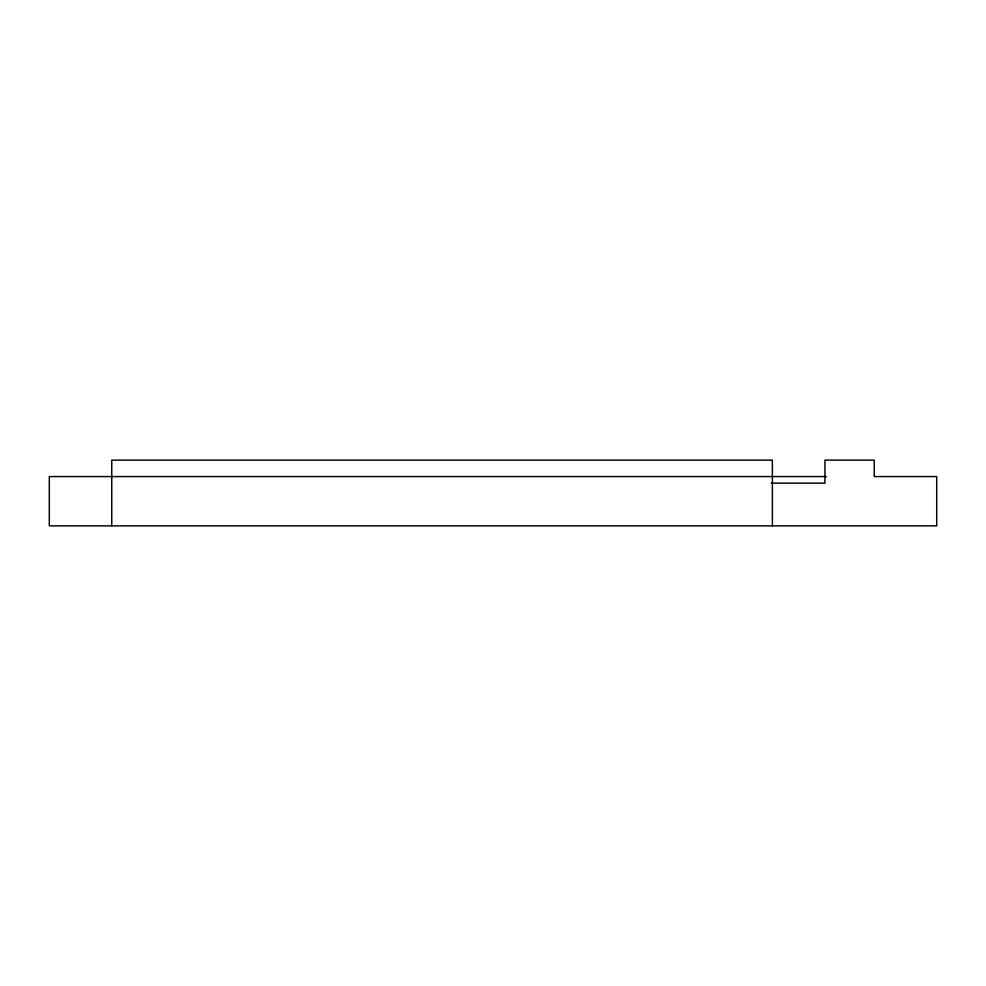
<?xml version="1.0" encoding="UTF-8"?>
<svg xmlns="http://www.w3.org/2000/svg" width="986" height="986" viewBox="0 0 986 986"><rect width="100%" height="100%" fill="white"/><g stroke="black" fill="none" stroke-linecap="round" stroke-linejoin="round"><path stroke-width="1.48" d="M826.502 476.571L49.3 476.571L49.3 525.871L936.7 525.871L936.7 476.571L874.249 476.571L874.249 460.129L824.949 460.129L824.949 483.14L771.2 483.14M772.371 525.871L772.371 460.129L111.751 460.129L111.751 525.871"/></g></svg>
